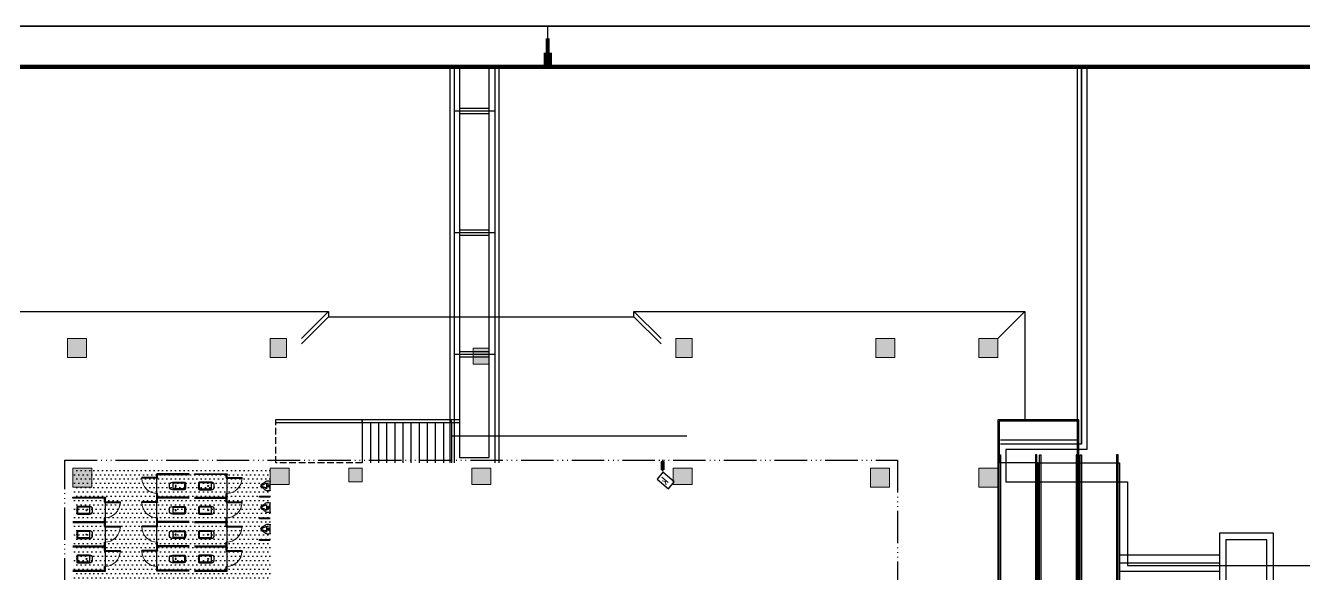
# Model space of a CAD drawing. Extents: x -55438775289 to -98440, y -7665632576 to 9496667396.
# Drawn here: x -190827 to -143533, y 246855 to 267161 of the extents above; entities that cross this region are included whole.
import ezdxf

# ---------------------------------------------------------------- set-up
doc = ezdxf.new("R2010")
doc.units = 0
doc.header["$LTSCALE"] = 1000
for name, pattern in [('行政综合楼底图$0$( Hidden )', [0.375, 0.25, -0.125]), ('行政综合楼底图$0$ACAD_ISO06W100', [37.5, 24, -3, 0.5, -3, 0.5, -3, 0.5, -3]), ('行政综合楼底图$0$DASH', [0.35, 0.25, -0.1]), ('行政综合楼底图$0$HIDDEN2', [0.1875, 0.125, -0.0625])]:
    doc.linetypes.add(name, pattern=pattern)
doc.layers.get('0').update_dxf_attribs({"linetype": 'CONTINUOUS'})
for name, color, linetype in [('0AR', 8, 'CONTINUOUS'), ('FRAME', 7, 'CONTINUOUS'), ('行政综合楼底图$0$001   红中线', 8, 'CONTINUOUS'), ('行政综合楼底图$0$E_LINE', 8, 'CONTINUOUS'), ('行政综合楼底图$0$JS-柱', 8, 'CONTINUOUS'), ('行政综合楼底图$0$L-立缘石', 8, 'CONTINUOUS'), ('行政综合楼底图$0$L-道路', 8, 'CONTINUOUS'), ('行政综合楼底图$0$L-铺装分隔线', 8, 'CONTINUOUS'), ('行政综合楼底图$0$LATRINE', 8, 'CONTINUOUS'), ('行政综合楼底图$0$LINE', 8, 'CONTINUOUS'), ('行政综合楼底图$0$LVTRY', 8, 'CONTINUOUS'), ('行政综合楼底图$0$PUB_HATCH', 8, 'CONTINUOUS'), ('行政综合楼底图$0$STAIR', 8, 'CONTINUOUS'), ('行政综合楼底图$0$SURFACE', 8, 'CONTINUOUS'), ('行政综合楼底图$0$Z-电器', 8, 'CONTINUOUS'), ('行政综合楼底图$0$总图文字', 8, 'CONTINUOUS'), ('行政综合楼底图$0$洁具', 8, 'CONTINUOUS'), ('行政综合楼底图$0$空调', 8, 'CONTINUOUS')]:
    doc.layers.add(name, color=color, linetype=linetype)
for name, color, linetype, lineweight in [('行政综合楼底图$0$_0', 8, 'CONTINUOUS', 0), ('行政综合楼底图$0$COLU', 8, 'CONTINUOUS', 30), ('行政综合楼底图$0$砼柱', 8, 'CONTINUOUS', 35)]:
    doc.layers.add(name, color=color, linetype=linetype, lineweight=lineweight)
doc.styles.add('行政综合楼底图$0$DIM_FONT', font='SIMPLEX', dxfattribs={"width": 0.7, "bigfont": 'GBCBIG'})

# ---------------------------------------------------------------- blocks, each defined once
blk = doc.blocks.new('行政综合楼底图$0$cdjg')
at = {"layer": '行政综合楼底图$0$001   红中线', "color": 251, "linetype": '行政综合楼底图$0$( Hidden )', "ltscale": 0.5}
for p, q in [((39516010.095, 4131214.11), (39516008.596, 4131214.042)), ((39516010.299, 4131209.614), (39516008.8, 4131209.546)), ((39516010.503, 4131205.119), (39516009.005, 4131205.051))]:
    blk.add_line(p, q, dxfattribs=at)
at = {"layer": '行政综合楼底图$0$L-立缘石', "color": 251}
for p, q in [((39516009.89, 4131214.2), (39516008.791, 4131214.151)), ((39516009.899, 4131214.001), (39516008.801, 4131213.951)), ((39516010.095, 4131209.705), (39516008.996, 4131209.655)), ((39516010.104, 4131209.505), (39516009.005, 4131209.455)), ((39516010.299, 4131205.21), (39516009.2, 4131205.16)), ((39516010.308, 4131205.01), (39516009.209, 4131204.96))]:
    blk.add_line(p, q, dxfattribs=at)
for points in [[(39516029.327, 4131202.811), (39516032.174, 4131202.94), (39516031.548, 4131216.731)], [(39516009.037, 4131201.038), (39516008.372, 4131215.678)], [(39516008.721, 4131215.694), (39516009.377, 4131201.254), (39516010.476, 4131201.304), (39516009.82, 4131215.744)], [(39516010.17, 4131215.76), (39516010.835, 4131201.12)]]:
    blk.add_lwpolyline(points, dxfattribs=at)
at = {"layer": '行政综合楼底图$0$L-道路', "color": 251}
for p, q in [((39516008.522, 4131215.685), (39516009.187, 4131201.045)), ((39516010.02, 4131215.753), (39516010.685, 4131201.113))]:
    blk.add_line(p, q, dxfattribs=at)
at = {"layer": '行政综合楼底图$0$L-道路', "color": 251, "linetype": 'Continuous'}
blk.add_line((39516032.331, 4131202.797), (39516029.334, 4131202.661), dxfattribs=at)
at = {"layer": '行政综合楼底图$0$L-铺装分隔线', "color": 251, "linetype": 'Continuous'}
blk.add_lwpolyline([(39516031.897, 4131216.747), (39516032.54, 4131202.607), (39516029.543, 4131202.47), (39516029.597, 4131201.272), (39516034.093, 4131201.476), (39516034.233, 4131198.379), (39516041.226, 4131198.697), (39516041.237, 4131198.447), (39516055.623, 4131199.1), (39516055.425, 4131203.451), (39516041.147, 4131202.802), (39516040.496, 4131217.138)], dxfattribs=at)
at = {"layer": '行政综合楼底图$0$总图文字', "color": 251}
blk.add_line((39516009.114, 4131202.644), (39516009.187, 4131201.045), dxfattribs=at)
at = {"layer": '行政综合楼底图$0$砼柱', "color": 251}
blk.add_lwpolyline([(39516032.331, 4131202.797), (39516031.698, 4131216.738)], dxfattribs=at)
blk = doc.blocks.new('行政综合楼底图$0$i45wetaefadfaefaf')
at = {"layer": '行政综合楼底图$0$STAIR'}
for p, q in [((4727, 8752), (3227, 8752)), ((3227, 8752), (3227, 2752)), ((4727, 2752), (4727, 8752)), ((4727, 2752), (4727, 8752)), ((4727, 8752), (6227, 8752)), ((6227, 2752), (6227, 8752)), ((6227, 8752), (7727, 8752)), ((6227, 8752), (6227, 2752)), ((7727, 8752), (7727, 2752)), ((4727, 2752), (4627, 2752)), ((4727, 2752), (4827, 2752)), ((6227, 2752), (6327, 2752))]:
    blk.add_line(p, q, dxfattribs=at)
for points in [[(6227, 8752), (6227, 10352), (4727, 10352), (3227, 10352), (3227, 8752)], [(6177, 8752), (6177, 10302), (4727, 10302), (3277, 10302), (3277, 8752)], [(3277, 2752), (3277, 8752), (3277, 9052), (3327, 9052), (3327, 2752), (3327, 2452), (3277, 2452), (3277, 2752)], [(4677, 2752), (4677, 8752), (4677, 9052), (4627, 9052), (4627, 2752), (4627, 2452), (4677, 2452), (4677, 2752)], [(4777, 2752), (4777, 8752), (4777, 9052), (4827, 9052), (4827, 2752), (4827, 2452), (4777, 2452), (4777, 2752)], [(6177, 2752), (6177, 8752), (6177, 9052), (6127, 9052), (6127, 2752), (6127, 2452), (6177, 2452), (6177, 2752)], [(6277, 2752), (6277, 8752), (6277, 9052), (6327, 9052), (6327, 2752), (6327, 2452), (6277, 2452), (6277, 2752)], [(7677, 2752), (7677, 8752), (7677, 9052), (7627, 9052), (7627, 2752), (7627, 2452), (7677, 2452), (7677, 2752)], [(3227, 2752), (4627, 2752)], [(7727, 2752), (7727, 1152), (6227, 1152), (4727, 1152), (4727, 2752)], [(7677, 2752), (7677, 1202), (6227, 1202), (4777, 1202), (4777, 2752)], [(6227, 2752), (4827, 2752)], [(7727, 2752), (6327, 2752)]]:
    blk.add_lwpolyline(points, dxfattribs=at)
blk = doc.blocks.new('行政综合楼底图$0$一层柱网2020.4.24')
at = {"layer": '行政综合楼底图$0$JS-柱'}
h = blk.add_hatch(color=8, dxfattribs=at)
h.dxf.hatch_style = 1
h.paths.add_polyline_path([(16153, 145482), (15403, 145482), (15403, 144882), (16153, 144882)])
h.paths.add_polyline_path([(39778, 145282), (39178, 145282), (39178, 144682), (39778, 144682)])
h.paths.add_polyline_path([(39778, 180382), (39178, 180382), (39178, 179782), (39778, 179782)])
h.paths.add_polyline_path([(34878, 188082), (34178, 188082), (34178, 187382), (34878, 187382)])
h.paths.add_polyline_path([(-2622, 188082), (-3322, 188082), (-3322, 187382), (-2622, 187382)])
h.paths.add_polyline_path([(34878, 192882), (34178, 192882), (34178, 192182), (34878, 192182)])
h.paths.add_polyline_path([(31078, 192882), (30378, 192882), (30378, 192182), (31078, 192182)])
h.paths.add_polyline_path([(1178, 192882), (478, 192882), (478, 192182), (1178, 192182)])
h.paths.add_polyline_path([(-2622, 192882), (-3322, 192882), (-3322, 192182), (-2622, 192182)])
h.paths.add_polyline_path([(34878, 132882), (34178, 132882), (34178, 132182), (34878, 132182)])
h.paths.add_polyline_path([(31078, 132882), (30378, 132882), (30378, 132182), (31078, 132182)])
h.paths.add_polyline_path([(23578, 132882), (22978, 132882), (22978, 132182), (23578, 132182)])
h.paths.add_polyline_path([(8578, 132882), (7978, 132882), (7978, 132182), (8578, 132182)])
h.paths.add_polyline_path([(1178, 132882), (478, 132882), (478, 132182), (1178, 132182)])
h.paths.add_polyline_path([(-2622, 132882), (-3322, 132882), (-3322, 132182), (-2622, 132182)])
h.paths.add_polyline_path([(16078, 133132), (15478, 133132), (15478, 132532), (16078, 132532)])
h.paths.add_polyline_path([(34878, 137682), (34178, 137682), (34178, 136982), (34878, 136982)])
h.paths.add_polyline_path([(30878, 137682), (30178, 137682), (30178, 136982), (30878, 136982)])
h.paths.add_polyline_path([(27878, 137482), (27378, 137482), (27378, 136982), (27878, 136982)])
h.paths.add_polyline_path([(23578, 137582), (22878, 137582), (22878, 136982), (23578, 136982)])
h.paths.add_polyline_path([(16128, 137582), (15428, 137582), (15428, 136982), (16128, 136982)])
h.paths.add_polyline_path([(8678, 137582), (7978, 137582), (7978, 136982), (8678, 136982)])
h.paths.add_polyline_path([(1378, 137682), (678, 137682), (678, 136982), (1378, 136982)])
h.paths.add_polyline_path([(-2622, 137682), (-3322, 137682), (-3322, 136982), (-2622, 136982)])
h.paths.add_polyline_path([(34878, 145282), (34278, 145282), (34278, 144682), (34878, 144682)])
h.paths.add_polyline_path([(30878, 145482), (30278, 145482), (30278, 144882), (30878, 144882)])
h.paths.add_polyline_path([(27879, 145482), (27379, 145482), (27379, 144982), (27879, 144982)])
h.paths.add_polyline_path([(23678, 145482), (22978, 145482), (22978, 144882), (23678, 144882)])
h.paths.add_polyline_path([(8578, 145482), (7878, 145482), (7878, 144882), (8578, 144882)])
h.paths.add_polyline_path([(1278, 145482), (678, 145482), (678, 144882), (1278, 144882)])
h.paths.add_polyline_path([(-2722, 145282), (-3322, 145282), (-3322, 144682), (-2722, 144682)])
h.paths.add_polyline_path([(39778, 151582), (39178, 151582), (39178, 150982), (39778, 150982)])
h.paths.add_polyline_path([(34878, 151582), (34278, 151582), (34278, 150982), (34878, 150982)])
h.paths.add_polyline_path([(30878, 151582), (30278, 151582), (30278, 150982), (30878, 150982)])
h.paths.add_polyline_path([(26078, 151582), (25478, 151582), (25478, 150982), (26078, 150982)])
h.paths.add_polyline_path([(23578, 151582), (22978, 151582), (22978, 150982), (23578, 150982)])
h.paths.add_polyline_path([(8578, 151582), (7978, 151582), (7978, 150982), (8578, 150982)])
h.paths.add_polyline_path([(6078, 151582), (5478, 151582), (5478, 150982), (6078, 150982)])
h.paths.add_polyline_path([(1278, 151582), (678, 151582), (678, 150982), (1278, 150982)])
h.paths.add_polyline_path([(-2722, 151582), (-3322, 151582), (-3322, 150982), (-2722, 150982)])
h.paths.add_polyline_path([(39778, 159082), (39178, 159082), (39178, 158482), (39778, 158482)])
h.paths.add_polyline_path([(34878, 159082), (34278, 159082), (34278, 158482), (34878, 158482)])
h.paths.add_polyline_path([(30878, 159082), (30278, 159082), (30278, 158482), (30878, 158482)])
h.paths.add_polyline_path([(26078, 159082), (25478, 159082), (25478, 158482), (26078, 158482)])
h.paths.add_polyline_path([(23578, 159082), (22978, 159082), (22978, 158482), (23578, 158482)])
h.paths.add_polyline_path([(8578, 159082), (7978, 159082), (7978, 158482), (8578, 158482)])
h.paths.add_polyline_path([(6078, 159082), (5478, 159082), (5478, 158482), (6078, 158482)])
h.paths.add_polyline_path([(1278, 159082), (678, 159082), (678, 158482), (1278, 158482)])
h.paths.add_polyline_path([(-2722, 159082), (-3322, 159082), (-3322, 158482), (-2722, 158482)])
h.paths.add_polyline_path([(39778, 166582), (39178, 166582), (39178, 165982), (39778, 165982)])
h.paths.add_polyline_path([(34878, 166582), (34278, 166582), (34278, 165982), (34878, 165982)])
h.paths.add_polyline_path([(30878, 166582), (30278, 166582), (30278, 165982), (30878, 165982)])
h.paths.add_polyline_path([(26078, 166582), (25478, 166582), (25478, 165982), (26078, 165982)])
h.paths.add_polyline_path([(23578, 166582), (22978, 166582), (22978, 165982), (23578, 165982)])
h.paths.add_polyline_path([(8578, 166582), (7978, 166582), (7978, 165982), (8578, 165982)])
h.paths.add_polyline_path([(6078, 166582), (5478, 166582), (5478, 165982), (6078, 165982)])
h.paths.add_polyline_path([(1278, 166582), (678, 166582), (678, 165982), (1278, 165982)])
h.paths.add_polyline_path([(-2722, 166582), (-3322, 166582), (-3322, 165982), (-2722, 165982)])
h.paths.add_polyline_path([(39778, 174082), (39178, 174082), (39178, 173482), (39778, 173482)])
h.paths.add_polyline_path([(34878, 174082), (34278, 174082), (34278, 173482), (34878, 173482)])
h.paths.add_polyline_path([(30878, 174082), (30278, 174082), (30278, 173482), (30878, 173482)])
h.paths.add_polyline_path([(26078, 174082), (25478, 174082), (25478, 173482), (26078, 173482)])
h.paths.add_polyline_path([(23578, 174082), (22978, 174082), (22978, 173482), (23578, 173482)])
h.paths.add_polyline_path([(8578, 174082), (7978, 174082), (7978, 173482), (8578, 173482)])
h.paths.add_polyline_path([(6078, 174082), (5478, 174082), (5478, 173482), (6078, 173482)])
h.paths.add_polyline_path([(1278, 174082), (678, 174082), (678, 173482), (1278, 173482)])
h.paths.add_polyline_path([(-2722, 174082), (-3322, 174082), (-3322, 173482), (-2722, 173482)])
h.paths.add_polyline_path([(34878, 180382), (34278, 180382), (34278, 179782), (34878, 179782)])
h.paths.add_polyline_path([(30878, 180182), (30278, 180182), (30278, 179582), (30878, 179582)])
h.paths.add_polyline_path([(23678, 180182), (22978, 180182), (22978, 179582), (23678, 179582)])
h.paths.add_polyline_path([(16153, 180182), (15403, 180182), (15403, 179582), (16153, 179582)])
h.paths.add_polyline_path([(11378, 180082), (10878, 180082), (10878, 179582), (11378, 179582)])
h.paths.add_polyline_path([(8678, 180182), (7978, 180182), (7978, 179582), (8678, 179582)])
h.paths.add_polyline_path([(1278, 180182), (678, 180182), (678, 179582), (1278, 179582)])
h.paths.add_polyline_path([(-2722, 180382), (-3322, 180382), (-3322, 179782), (-2722, 179782)])
h.paths.add_polyline_path([(30878, 188082), (30178, 188082), (30178, 187382), (30878, 187382)])
h.paths.add_polyline_path([(23578, 188082), (22878, 188082), (22878, 187482), (23578, 187482)])
h.paths.add_polyline_path([(16128, 188082), (15428, 188082), (15428, 187482), (16128, 187482)])
h.paths.add_polyline_path([(11378, 188082), (10878, 188082), (10878, 187582), (11378, 187582)])
h.paths.add_polyline_path([(8678, 188082), (7978, 188082), (7978, 187482), (8678, 187482)])
h.paths.add_polyline_path([(1378, 188082), (678, 188082), (678, 187382), (1378, 187382)])
h.paths.add_polyline_path([(16078, 192532), (15478, 192532), (15478, 191932), (16078, 191932)])
h.paths.add_polyline_path([(23578, 192882), (22978, 192882), (22978, 192182), (23578, 192182)])
h.paths.add_polyline_path([(8578, 192882), (7978, 192882), (7978, 192182), (8578, 192182)])
h.paths.add_polyline_path([(-3122, 177182), (-2918, 177182), (-2918, 177327), (-3122, 177327)])
at = {"layer": '行政综合楼底图$0$COLU', "lineweight": 18}
for points in [[(1178, 192882), (478, 192882), (478, 192182), (1178, 192182)], [(8578, 192882), (7978, 192882), (7978, 192182), (8578, 192182)], [(16078, 192532), (15478, 192532), (15478, 191932), (16078, 191932)], [(23578, 192882), (22978, 192882), (22978, 192182), (23578, 192182)], [(31078, 192882), (30378, 192882), (30378, 192182), (31078, 192182)], [(34878, 192882), (34178, 192882), (34178, 192182), (34878, 192182)], [(1378, 188082), (678, 188082), (678, 187382), (1378, 187382)], [(8678, 188082), (7978, 188082), (7978, 187482), (8678, 187482)], [(11378, 188082), (10878, 188082), (10878, 187582), (11378, 187582)], [(16128, 188082), (15428, 188082), (15428, 187482), (16128, 187482)], [(23578, 188082), (22878, 188082), (22878, 187482), (23578, 187482)], [(30878, 188082), (30178, 188082), (30178, 187382), (30878, 187382)], [(34878, 188082), (34178, 188082), (34178, 187382), (34878, 187382)]]:
    blk.add_lwpolyline(points, close=True, dxfattribs=at)
blk = doc.blocks.new('行政综合楼底图$0$A$C41442FB6')
at = {"layer": '行政综合楼底图$0$Z-电器'}
blk.add_lwpolyline([(0, 550), (330, 550), (330, 0), (0, 0)], close=True, dxfattribs=at)
at = {"layer": '行政综合楼底图$0$Z-电器', "linetype": 'Continuous', "style": '行政综合楼底图$0$DIM_FONT', "width": 0.8}
blk.add_text('k', height=300, rotation=359.9455, dxfattribs=at).set_placement((123, 165))
blk = doc.blocks.new('行政综合楼底图$0$ktd2')
at = {"linetype": 'Continuous', "ltscale": 0.5}
for p, q in [((-48, -300), (-48, 0)), ((48, 0), (-48, 0)), ((0, -360), (0, 60)), ((48, -300), (48, 0)), ((-48, -300), (48, -300))]:
    blk.add_line(p, q, dxfattribs=at)
at = {"linetype": '行政综合楼底图$0$HIDDEN2', "ltscale": 0.5}
blk.add_solid([(-48, -300), (-48, 0), (48, 0), (48, -300)], dxfattribs=at)
blk = doc.blocks.new('行政综合楼底图$0$$DorLib2D$00000001')
for p, q in [((0.45, 0.975), (0.5, 0.975)), ((0.45, 0), (0.45, 0.975)), ((0.5, 0), (0.5, 0.975)), ((0.5, 0), (0.45, 0))]:
    blk.add_line(p, q)
at = {"lineweight": 13}
blk.add_arc((0.475, 0), 0.975, 91.46928, 180, dxfattribs=at)
blk = doc.blocks.new('行政综合楼底图$0$$lvtry$00000200')
at = {"color": 0}
for p, q in [((-110, -40, 0), (-110, -470, 0)), ((100, -30, 0), (-100, -30, 0)), ((110, -470, 0), (110, -40, 0))]:
    blk.add_line(p, q, dxfattribs=at)
at = {"color": 0, "elevation": 0}
blk.add_lwpolyline([(100, 0), (-100, 0, 0.414214), (-140, -40), (-140, -480, 0.414214), (-30, -590), (30, -590, 0.414214), (140, -480), (140, -40, 0.414214)], format="xyb", close=True, dxfattribs=at)
blk.add_lwpolyline([(140, -470), (-140, -470)], dxfattribs=at)
at = {"color": 0}
blk.add_circle((0, -359, 0), 20, dxfattribs=at)
for centre, start, end in [((-100, -40, 0), 90, 180), ((100, -40, 0), 0, 90)]:
    blk.add_arc(centre, 10, start, end, dxfattribs=at)
for p in [(0, 0), (0, -359, 0)]:
    blk.add_point(p, dxfattribs=at)
blk = doc.blocks.new('行政综合楼底图$0$WEWWW')
at = {"layer": '行政综合楼底图$0$洁具', "color": 201}
blk.add_line((1309138, 225223), (1309138, 225253), dxfattribs=at)
for points in [[(1307938, 224488), (1309138, 224488), (1309138, 225388)], [(1309108, 225253), (1309108, 225388)], [(1307938, 224518), (1309108, 224518), (1309108, 224653), (1309138, 224653)]]:
    blk.add_lwpolyline(points, dxfattribs=at)
at = {"layer": '行政综合楼底图$0$LVTRY', "rotation": 89.99964805849478}
blk.add_blockref('行政综合楼底图$0$$lvtry$00000200', (1308078, 224938, 0), dxfattribs=at)
at = {"layer": '行政综合楼底图$0$洁具', "color": 201, "extrusion": (0, 0, -1), "xscale": 600, "yscale": 600, "zscale": -100, "rotation": 90}
blk.add_blockref('行政综合楼底图$0$$DorLib2D$00000001', (-1309108, 224953), dxfattribs=at)
blk = doc.blocks.new('行政综合楼底图$0$$plan$00002813')
at = {"layer": '行政综合楼底图$0$LVTRY'}
blk.add_line((-112, -146), (114, -146), dxfattribs=at)
blk.add_lwpolyline([(-185, 0), (-185, -10), (-164, -10, 0.125587), (-163, -162, 0.087699), (-135, -207, -0.142493), (-79, -292, 0.309604), (0, -360, 0.229829), (59, -308, -0.1358), (128, -215, 0.187963), (170, -108, 0.056569), (165, -10), (185, -10), (185, 0)], format="xyb", close=True, dxfattribs=at)
for radius in [47.3, 34.6, 22.1]:
    blk.add_circle((0, -62), radius, dxfattribs=at)
for centre, radius, start, end in [((-382, -363), 346, 14.0616, 38.7001), ((-6, -276), 40.9, 183.6565, 351.9398), ((335, -366), 312, 135.2868, 164.3913)]:
    blk.add_arc(centre, radius, start, end, dxfattribs=at)
blk = doc.blocks.new('行政综合楼底图')
at = {"layer": '行政综合楼底图$0$PUB_HATCH'}
h = blk.add_hatch(dxfattribs=at)
h.set_pattern_fill('DOTS', color=256, scale=100)
h.set_pattern_definition([(0, (-263703.97, 879988.57), (79.375, 158.75), [0, -158.75])])
h.paths.add_polyline_path([(-851680, 26335), (-851680, 27535), (-851680, 27735), (-849080, 27735), (-849080, 26335), (-847180, 26335), (-847180, 34635), (-854480, 34635), (-854480, 26435), (-854480, 26335)])
at = {"layer": '行政综合楼底图$0$E_LINE', "linetype": '行政综合楼底图$0$DASH'}
blk.add_lwpolyline([(-843780, 34835), (-846980, 34835), (-846980, 36435), (-843780, 36435)], close=True, dxfattribs=at)
at = {"layer": '行政综合楼底图$0$LATRINE'}
blk.add_line((-854480, 30835), (-853280, 30835), dxfattribs=at)
at = {"layer": '行政综合楼底图$0$LINE'}
for points in [[(-846980, 36435), (-840180, 36435)], [(-843780, 36335), (-843780, 36435)], [(-840480, 36335), (-840480, 36435)], [(-840180, 36435), (-840180, 36335)], [(-846980, 36335), (-846980, 36335), (-843780, 36335), (-843780, 34835)], [(-843780, 36335), (-843480, 36335), (-843480, 34835)], [(-843480, 36335), (-843180, 36335), (-843180, 34835)], [(-843180, 36335), (-842880, 36335), (-842880, 34835)], [(-842880, 36335), (-842580, 36335), (-842580, 34835)], [(-842580, 36335), (-842280, 36335), (-842280, 34835)], [(-842280, 36335), (-841980, 36335), (-841980, 34835)], [(-841980, 36335), (-841680, 36335), (-841680, 34835)], [(-841680, 36335), (-841380, 36335), (-841380, 34835)], [(-841380, 36335), (-841080, 36335), (-841080, 34835)], [(-841080, 36335), (-840780, 36335), (-840780, 34835)], [(-840780, 36335), (-840480, 36335), (-840480, 34835)], [(-840480, 36335), (-840180, 36335)], [(-815780, 31435), (-812080, 31435)], [(-815780, 31135), (-812080, 31135)], [(-815780, 30835), (-812080, 30835)]]:
    blk.add_lwpolyline(points, dxfattribs=at)
for points in [[(-812080, 30235), (-810080, 30235), (-810080, 32235), (-812080, 32235)], [(-811840, 30475), (-810320, 30475), (-810320, 31995), (-811840, 31995)]]:
    blk.add_lwpolyline(points, close=True, dxfattribs=at)
at = {"layer": '行政综合楼底图$0$LVTRY'}
for points in [[(-859480, 26835), (-859480, 40435), (-845030, 40435), (-845030, 40235), (-833730, 40235), (-833730, 40435), (-819280, 40435), (-819280, 36435)], [(-845030, 40435), (-846030, 39435)], [(-845030, 40235), (-846030, 39235)], [(-833730, 40435), (-832730, 39435)], [(-833730, 40235), (-832730, 39235)], [(-819280, 40435), (-820280, 39435)], [(-840480, 35835), (-831780, 35835)], [(-847180, 33570), (-847580, 33570), (-847580, 33600), (-847180, 33600)], [(-847180, 32770), (-847580, 32770), (-847580, 32800), (-847180, 32800)], [(-847180, 31970), (-847580, 31970), (-847580, 32000), (-847180, 32000)]]:
    blk.add_lwpolyline(points, dxfattribs=at)
at = {"layer": '行政综合楼底图$0$SURFACE', "linetype": '行政综合楼底图$0$ACAD_ISO06W100', "ltscale": 0.05}
blk.add_lwpolyline([(-854780, 34935), (-823980, 34935), (-823980, -16765), (-854780, -16765)], close=True, dxfattribs=at)
at = {"layer": '行政综合楼底图$0$洁具', "color": 201}
for points in [[(-850180, 34435), (-851380, 34435), (-851380, 34405), (-850180, 34405)], [(-849980, 34435), (-848780, 34435), (-848780, 34405), (-849980, 34405)], [(-854480, 33565), (-853280, 33565), (-853280, 33535), (-854480, 33535)]]:
    blk.add_lwpolyline(points, close=True, dxfattribs=at)
at = {"xscale": -1}
for p in [(457758, -190954), (457758, -191854), (457758, -192754), (457758, -193654)]:
    blk.add_blockref('行政综合楼底图$0$WEWWW', p, dxfattribs=at)
for p in [(-2157918, -190954), (-2162418, -191854), (-2157918, -191854), (-2162418, -192754), (-2157918, -192754), (-2162418, -193654), (-2157918, -193654)]:
    blk.add_blockref('行政综合楼底图$0$WEWWW', p)
at = {"layer": '行政综合楼底图$0$_0', "linetype": 'Continuous', "xscale": 999.9999999999999, "yscale": 999.9999999999999, "zscale": 999.9999999999999, "rotation": 357.3992613976861}
blk.add_blockref('行政综合楼底图$0$cdjg', (-39663604306, -2333837878), dxfattribs=at)
at = {"layer": '行政综合楼底图$0$COLU', "color": 3}
blk.add_blockref('行政综合楼底图$0$一层柱网2020.4.24', (-855158, -153447), dxfattribs=at)
at = {"layer": '行政综合楼底图$0$LVTRY', "rotation": 270}
for p in [(-847180, 33985), (-847180, 33185), (-847180, 32385)]:
    blk.add_blockref('行政综合楼底图$0$$plan$00002813', p, dxfattribs=at)
at = {"layer": '行政综合楼底图$0$STAIR'}
blk.add_blockref('行政综合楼底图$0$i45wetaefadfaefaf', (-823507, 26082), dxfattribs=at)
at = {"layer": '行政综合楼底图$0$空调', "xscale": -1}
for name, p, rotation in [('行政综合楼底图$0$ktd2', (-832680, 34585), 180), ('行政综合楼底图$0$A$C41442FB6', (-832239, 34133), 49.57712692236678)]:
    blk.add_blockref(name, p, dxfattribs=dict(at, rotation=rotation))
blk = doc.blocks.new('a1')
at = {"layer": 'FRAME'}
blk.add_lwpolyline([(32220, 126240), (116320, 126240), (116320, 185640), (32220, 185640)], close=True, dxfattribs=at)
for points, const_width in [([(74270, 185640), (74270, 184640)], 35), ([(74270, 184640), (74270, 184990)], 200), ([(74270, 184640), (74270, 185340)], 100)]:
    blk.add_lwpolyline(points, dxfattribs=dict(at, const_width=const_width))
at = {"layer": 'FRAME', "const_width": 100}
blk.add_lwpolyline([(34720, 127240), (115320, 127240), (115320, 184640), (34720, 184640)], close=True, dxfattribs=at)
blk = doc.blocks.new('打印框')
at = {"layer": 'FRAME'}
blk.add_lwpolyline([(-894711, 340006), (-810611, 340006), (-810611, 280606), (-894711, 280606)], close=True, dxfattribs=at)

msp = doc.modelspace()

# ---------------------------------------------------------------- block references
at = {"layer": '0AR'}
msp.add_blockref('行政综合楼底图', (665403, 216146), dxfattribs=at)

# ---------------------------------------------------------------- next in the draw order: block references
at = {"layer": 'FRAME', "xscale": 1.5, "yscale": 1.5, "zscale": 1.5}
for name, p in [('a1', (-282920, -11325)), ('打印框', (1107477, -242874))]:
    msp.add_blockref(name, p, dxfattribs=at)

doc.saveas('drawing.dxf')
